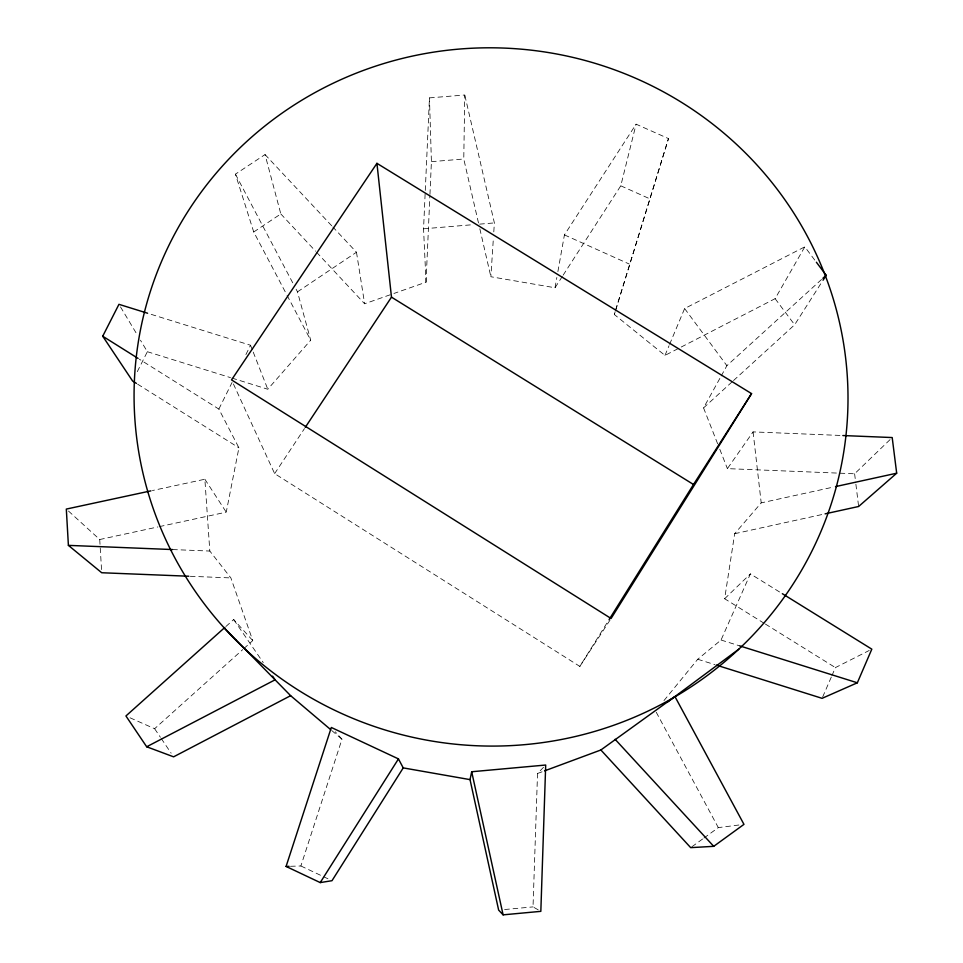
<?xml version="1.0" encoding="UTF-8"?>
<svg xmlns="http://www.w3.org/2000/svg" width="963" height="963" viewBox="0 0 963 963"><rect width="100%" height="100%" fill="white"/><g stroke="black" fill="none" stroke-linecap="round" stroke-linejoin="round"><path stroke-width="0.72" stroke-dasharray="4.82 3.61" d="M478.491 222.959L463.769 159.003L464.768 95L429.462 97.877L423.551 228.797L426.031 282.183L393.927 293.462M538.221 909.866L533.021 906.893L537.535 773.482L543.662 767.138M426.031 282.183L429.883 195.886M429.955 194.394L431.412 161.664L429.462 97.877M562.32 276.429L555.013 287.756L490.877 276.742L493.405 237.861M493.79 231.878L494.38 222.91L464.768 95M764.116 623.278L724.645 598.745L734.673 533.707L761.203 502.879L834.042 486.929M555.013 287.756L556.843 277.476M557.89 271.602L564.426 234.9L636.098 124.179L668.478 138.588L614.334 314.516L664.976 355.407L775.119 298.662L804.803 246.841L815.492 261.057M159.352 526.629L226.245 512.16L238.92 447.831L218.866 409.082L139.334 359.187M563.138 275.165L620.774 185.811L636.098 124.179M614.334 314.516L615.188 311.639M615.61 310.194L668.478 138.588M290.525 866.291L300.877 865.978L341.985 739.199L335.196 731.736M664.976 355.407L669.02 345.765M669.598 344.381L684.621 308.545L804.803 246.841M822.667 696.995L831.358 676.953M831.936 675.617L835.403 667.6L869.216 650.482M663.976 700.595L697.73 659.258L721.046 640.022L750.382 573.888L781.065 592.907M218.866 409.082L232.059 382.48M245.914 354.553L250.536 345.248L147.568 313.228M137.288 371.682L147.363 351.712L140.454 340.192M717.64 443.787L703.556 407.891L720.529 377.195M721.227 375.919L726.884 365.687L821.776 279.282M233.419 383.972L274.636 473.627L579.834 666.408L609.242 619.341M733.541 380.529L794.644 324.784L822.246 281.449M579.834 666.408L610.265 619.715M274.636 473.627L304.477 428.571M890.053 439.622L854.614 473.784L727.39 468.632L753.078 431.893L841.337 435.481M231.951 378.074L267.786 389.245L310.688 340.192L297.495 291.849L296.098 289.213M724.645 598.745L750.382 573.888M703.556 407.891L732.434 381.541M130.029 717.796L154.622 728.714L242.724 649.604M243.844 648.593L252.763 640.588L230.867 577.92L209.814 551.053L204.866 479.237L152.371 490.552M225.908 626.504L233.672 619.546L252.763 640.588M691.879 846.778L702.701 838.942M703.893 838.063L718.314 827.614L739.692 824.906M297.495 291.849L356.479 252.234L332.849 226.991M253.726 231.987L280.823 213.942L265.042 154.562L235.429 174.159L253.726 231.987L286.372 294.004M537.535 773.482L543.168 771.387M316.586 252.282L364.628 303.766L392.543 293.956M734.673 533.707L825.086 513.857M68.469 511.04L99.731 539.521L157.896 526.942M504.624 909.529L533.021 906.893M423.551 228.797L473.724 224.62M479.622 224.138L494.38 222.91M431.412 161.664L463.769 159.003M172.594 549.56L209.814 551.053M190.325 576.295L230.867 577.92M147.363 351.712L230.518 377.628M721.046 640.022L739.692 645.872M697.73 659.258L714.883 664.639M620.774 185.811L650.422 199.064M564.426 234.9L629.248 264.031M300.877 865.978L322.521 876.21M323.881 876.86L327.938 878.774M765.392 624.06L835.403 667.6M137.649 384.177L238.92 447.831M331.705 730.496L341.985 739.199M265.042 154.562L331.814 225.896M280.823 213.942L315.575 251.187M775.119 298.662L794.644 324.784M684.621 308.545L726.884 365.687M233.672 619.546L263.26 662.604M154.622 728.714L160.4 737.273M161.23 738.501L171.137 753.162M204.866 479.237L226.245 512.16M120.495 306.896L137.384 335.064M656.248 712.247L718.314 827.614M235.429 174.159L293.306 283.916M287.07 295.328L310.688 340.192M719.806 449.3L727.39 468.632M250.536 345.248L252.691 350.749M253.233 352.121L267.786 389.245M479.839 228.773L490.877 276.742M356.479 252.234L364.628 303.766M854.614 473.784L855.71 482.704M855.89 484.196L858.623 506.49M753.078 431.893L761.203 502.879M99.731 539.521L101.548 569.855"/><path stroke-width="1.44" d="M470.028 779.621L471.689 771.748L545.696 765.031L540.833 911.347L503.107 914.85L498.641 910.083L470.028 779.621L403.232 767.896L398.453 758.904L331.32 727.474L286.083 866.435L320.222 882.59L331.994 880.7L403.232 767.896M716.316 665.096L822.089 698.331L857.347 682.791L871.816 649.158L782.341 593.69M136.385 383.382L132.581 380.999L102.716 336.219L118.955 304.332L147.568 313.228M609.242 619.341L693.504 484.497L751.561 393.614L376.93 163.337L231.541 379.904L611.072 618.487L751.561 393.614M320.222 882.59L398.453 758.904M823.04 280.209L826.194 275.262L816.383 262.237M305.307 427.319L391.484 297.146L376.93 163.337M822.884 278.271L826.194 275.262M224.788 627.491L125.936 715.966L146.677 746.77L173.605 756.834L290.633 695.683L330.574 729.533M842.83 435.541L892.195 437.551L896.685 473.206L858.623 506.49L825.086 513.857M600.876 749.984L674.931 696.55L743.966 824.364L713.715 846.333L690.688 847.645L600.876 749.984L544.577 770.869M666.95 702.472L738.777 649.206M146.677 746.77L275.093 679.818L272.553 676.134M835.499 486.604L896.685 473.206M150.902 490.865L66.315 509.078L68.397 545.371L101.717 572.744L188.82 576.235M286.083 866.435L289.044 866.339M68.397 545.371L172.594 549.56M739.692 645.872L857.347 682.791M391.484 297.146L693.504 484.497M102.716 336.219L138.07 358.392M223.898 627.587L290.633 695.683M615.104 739.295L713.715 846.333M471.689 771.748L503.107 914.85M235.742 640.07A357.032 349.1 4.7 0 0 834.765 492.394A357.032 349.1 4.7 0 0 402.582 58.37A357.032 349.1 4.7 0 0 235.742 640.07"/></g></svg>
